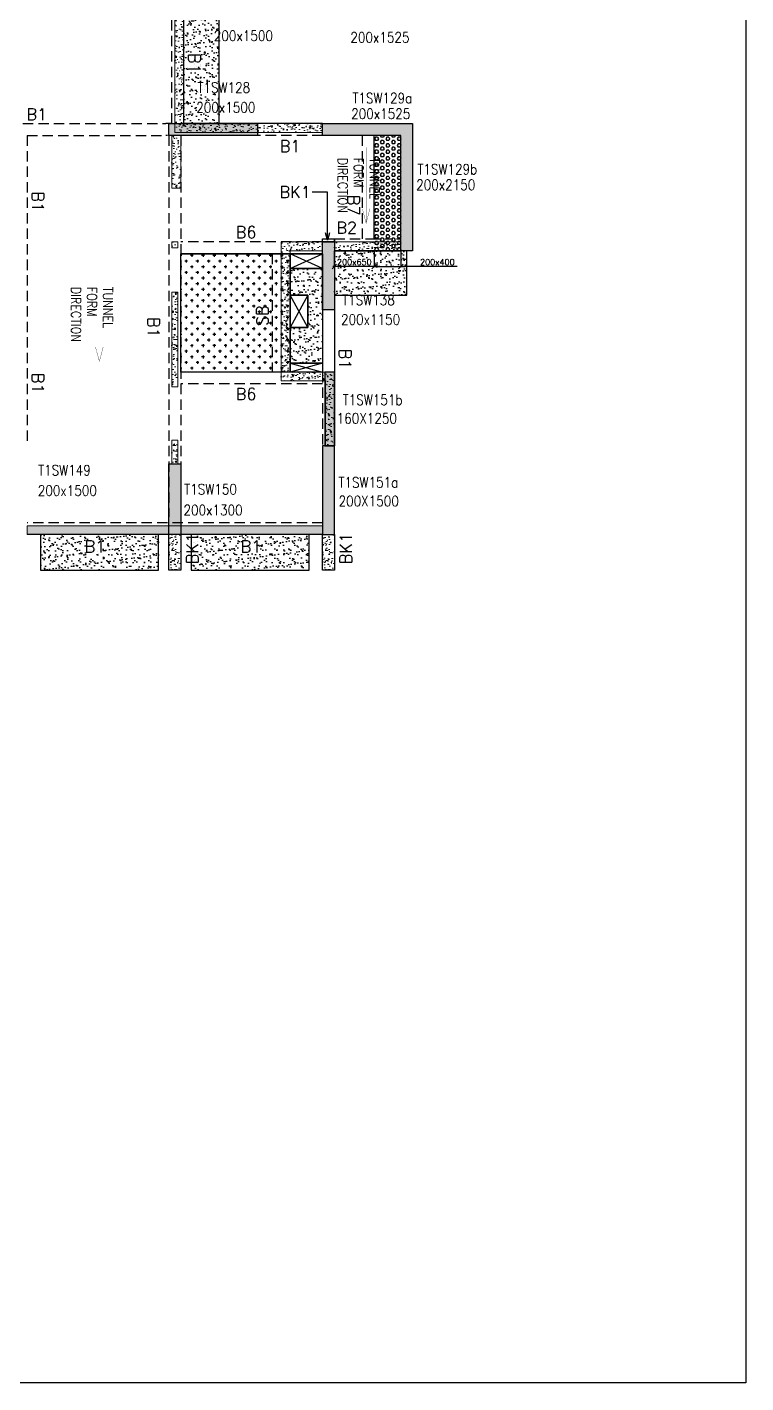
# Model space of a CAD drawing. Header units: millimetres. Extents: x 1078357 to 2594950, y -4969473 to -4636555.
# Drawn here: x 1667533 to 1679699, y -4682741 to -4659813 of the extents above; entities that cross this region are included whole.
import ezdxf

# ---------------------------------------------------------------- set-up
doc = ezdxf.new("R2010")
doc.units = ezdxf.units.MM
doc.header["$PDMODE"] = 35
for name, pattern in [('CONTINOUS', [0]), ('HIDDEN', [0.375, 0.25, -0.125]), ('New Retail block$0$CONTINOUS', [0])]:
    doc.linetypes.add(name, pattern=pattern)
doc.layers.get('0').update_dxf_attribs({"lineweight": 0})
doc.layers.get('Defpoints').update_dxf_attribs({"lineweight": 0})
for name, color, linetype, lineweight in [('A-_ANOTDIMA_D-', 6, 'Continuous', 13), ('Boundary', 40, 'Continuous', 30), ('COL. NO.', 30, 'Continuous', 25), ('COL. SIZE', 7, 'Continuous', 25), ('DIM', 9, 'Continuous', 25), ('HATCH', 8, 'Continuous', 30), ('S-NON STR RCC WALL', 8, 'Continuous', 0)]:
    doc.layers.add(name, color=color, linetype=linetype, lineweight=lineweight)
for name, color, linetype in [('B-200x325', 201, 'HIDDEN'), ('B-200x375', 41, 'HIDDEN'), ('B-200x400', 44, 'HIDDEN'), ('B-200x650', 241, 'HIDDEN'), ('B-300xSLAB THK.', 151, 'Continuous'), ('BK1-200x650', 241, 'HIDDEN'), ('DC BEAM NO.', 7, 'Continuous'), ('DROP SLAB', 8, 'Continuous'), ('S-COLUMN_SHEAR WALL', 1, 'Continuous'), ('S-PROJECTION', 54, 'New Retail block$0$CONTINOUS'), ('SLAB FOLD', 8, 'Continuous'), ('TEXT', 7, 'Continuous')]:
    doc.layers.add(name, color=color, linetype=linetype)
doc.styles.add('Roman', font='romans')
doc.styles.add('ROMANS', font='romans.shx', dxfattribs={"width": 0.85})
doc.dimstyles.new('HARESH', dxfattribs={"dimtxt": 150, "dimasz": 75, "dimexe": 0, "dimexo": 0, "dimgap": 25, "dimtad": 1, "dimdec": 0, "dimdsep": 46, "dimtxsty": 'Roman', "dimblk": 'OBLIQUE', "dimcen": 225, "dimdle": 25, "dimclrd": 2, "dimclre": 2, "dimclrt": 7, "dimadec": 8, "dimazin": 1, "dimtfac": 1, "dimtdec": 0, "dimtmove": 0, "dimatfit": 0, "dimfxl": 1, "dimlwd": -1, "dimlwe": -1, "dimarcsym": 0})
pattern_1 = [(50, (-3658712.47, 18659858.1), (182.184669, -15.9390855), [19.05, -209.55]), (355, (-3658712.47, 18659858.1), (-35.2434214, 191.0568452), [15.24, -167.6405842]), (100.4514447, (-3658697.29, 18659856.77), (146.9412471, 175.1177519), [16.1900088, -178.0902446]), (46.1842, (-3658712.47, 18659908.9), (271.0790409, -42.042328), [28.575, -314.325]), (96.6355576, (-3658689.88, 18659905.4), (237.404134, 247.4261246), [24.285023, -267.135608]), (351.1841512, (-3658712.47, 18659908.9), (237.404134, 247.4261246), [22.859967, -251.459732]), (21, (-3658687.07, 18659896.2), (151.6143913, -102.2651982), [19.05, -209.55]), (326, (-3658687.07, 18659896.2), (61.8020283, 184.1879661), [15.24, -167.64]), (71.451445, (-3658674.44, 18659887.67), (213.4164193, 81.9227689), [16.1900088, -178.0899376]), (37.5, (-3658712.47, 18659858.096), (3.08860325, 84.55503887), [0, -165.608, 0, -170.18, 0, -168.275]), (7.5, (-3658712.47, 18659858.1), (66.8196625, 100.18057482), [0, -97.028, 0, -161.798, 0, -64.135]), (327.5, (-3658769.114, 18659858.096), (135.59059517, -5.728744), [0, -63.5, 0, -198.12, 0, -262.89]), (317.5, (-3658794.51, 18659858.1), (148.1291814, 25.42649103), [0, -82.55, 0, -131.572, 0, -186.69])]

# ---------------------------------------------------------------- blocks, each defined once
blk = doc.blocks.new('_Oblique')
at = {"color": 0, "linetype": 'ByBlock', "lineweight": -2}
blk.add_line((-0.5, -0.5), (0.5, 0.5), dxfattribs=at)
blk = doc.blocks.new('*D1182')
at = {"layer": 'Defpoints', "color": 0, "ltscale": 700, "transparency": 16777216}
for p in [(1673408, -4663596, 0), (1673858, -4663596, 0), (1673858, -4663862)]:
    blk.add_point(p, dxfattribs=at)
at = {"layer": 'DIM', "color": 2, "ltscale": 700, "transparency": 16777216}
for p, q in [((1673408, -4663596), (1673408, -4663862)), ((1673858, -4663596), (1673858, -4663862)), ((1673408, -4663862), (1673333, -4663862)), ((1673408, -4663862), (1673858, -4663862)), ((1673408, -4663862), (1673858, -4663862)), ((1673858, -4663862), (1673933, -4663862)), ((1674814, -4663862), (1673858, -4663862))]:
    blk.add_line(p, q, dxfattribs=at)
at = {"layer": 'DIM', "color": 2, "ltscale": 700, "transparency": 16777216, "xscale": 75, "yscale": 75, "zscale": 75}
blk.add_blockref('_Oblique', (1673408, -4663862), dxfattribs=at)
at = {"layer": 'DIM', "color": 2, "ltscale": 700, "transparency": 16777216, "xscale": 75, "yscale": 75, "zscale": 75, "rotation": 180}
blk.add_blockref('_Oblique', (1673858, -4663862), dxfattribs=at)
at = {"layer": 'DIM', "color": 7, "ltscale": 700, "transparency": 16777216, "insert": (1674477, -4663787), "char_height": 150, "attachment_point": 5, "style": 'Roman'}
blk.add_mtext('{\\H0.666667x;200x400}', dxfattribs=at)
blk = doc.blocks.new('*D1183')
at = {"layer": 'Defpoints', "color": 0, "ltscale": 700, "transparency": 16777216}
for p in [(1672733, -4663596, 0), (1673408, -4663596), (1672733, -4663862)]:
    blk.add_point(p, dxfattribs=at)
at = {"layer": 'DIM', "color": 2, "ltscale": 700, "transparency": 16777216}
for p, q in [((1672733, -4663596), (1672733, -4663862)), ((1673408, -4663596), (1673408, -4663862)), ((1673433, -4663862), (1672708, -4663862))]:
    blk.add_line(p, q, dxfattribs=at)
at = {"layer": 'DIM', "color": 2, "ltscale": 700, "transparency": 16777216, "xscale": 75, "yscale": 75, "zscale": 75, "rotation": 180}
blk.add_blockref('_Oblique', (1672733, -4663862), dxfattribs=at)
at = {"layer": 'DIM', "color": 2, "ltscale": 700, "transparency": 16777216, "xscale": 75, "yscale": 75, "zscale": 75}
blk.add_blockref('_Oblique', (1673408, -4663862), dxfattribs=at)
at = {"layer": 'DIM', "color": 7, "ltscale": 700, "transparency": 16777216, "insert": (1673071, -4663787), "char_height": 150, "attachment_point": 5, "style": 'Roman'}
blk.add_mtext('{\\H0.666667x;200x650}', dxfattribs=at)
blk = doc.blocks.new('G$CD63B60BD')
at = {"layer": 'COL. NO.', "linetype": 'Continuous', "style": 'ROMANS', "width": 0.85}
for s, p in [('T1SW128', (86958, 7473, -320)), ('T1SW129a', (89580, 7294, -320)), ('T1SW129b', (90680, 6092, -320)), ('T1SW138', (89406, 3882, -320)), ('T1SW151b', (89416, 2192, 0)), ('T1SW149', (84261, 1002, -320)), ('T1SW151a', (89344, 796, 0)), ('T1SW150', (86734, 680, -320))]:
    blk.add_text(s, height=175, dxfattribs=at).set_placement(p)
at = {"layer": 'COL. SIZE', "linetype": 'Continuous', "style": 'ROMANS', "width": 0.85}
for s, p in [('200x1500', (87235, 8349, -320)), ('200x1525', (89546, 8321, -320)), ('200x1500', (86938, 7137, -320)), ('200x1525', (89560, 7030, -320)), ('200x2150', (90660, 5828, -320)), ('200x1150', (89388, 3550, -320)), ('160X1250', (89315, 1879, 0)), ('200x1500', (84256, 658, -320)), ('200x1300', (86722, 327, -320)), ('200X1500', (89347, 479, 0))]:
    blk.add_text(s, height=175, dxfattribs=at).set_placement(p)

msp = doc.modelspace()

# ---------------------------------------------------------------- hatches: boundary and pattern name
at = {"layer": 'DROP SLAB'}
h = msp.add_hatch(dxfattribs=at)
h.set_pattern_fill('CROSS', color=8, scale=15, angle=0.03079)
h.set_pattern_definition([(180.03079016, (-2778183.15, 14069229.48), (-95.1987999, -95.3011726), [47.625, -142.875]), (270.03079016, (-2778206.98, 14069253.28), (95.3011726, -95.1987999), [47.625, -142.875])])
h.paths.add_polyline_path([(1671983.3, -4665646), (1670133.3, -4665645.9), (1670133.3, -4663646.1), (1671983.3, -4663646.2)])
at = {"layer": 'HATCH'}
h = msp.add_hatch(dxfattribs=at)
h.set_pattern_fill('AR-SAND', color=8, scale=3, angle=179.97015)
h.set_pattern_definition([(37.4701541, (-2416449.72, 14021843.3), (-4.72361136, 146.8264517), [0, -115.824, 0, -129.54, 0, -123.825]), (7.4701541, (-2416449.72, 14021843.3), (134.9689868, 214.9772528), [0, -62.484, 0, -104.394, 0, -40.005]), (327.4701541, (-2416543.45, 14021843.35), (237.2979035, 0.3075449), [0, -38.1, 0, -137.16, 0, -179.07]), (317.4701541, (-2416543.45, 14021843.35), (229.1017424, 66.759465), [0, -19.05, 0, -89.916, 0, -102.87])])
h.paths.add_polyline_path([(1670783.5, -4659446.1), (1670183.5, -4659446.1), (1670183.5, -4661446.1), (1670783.5, -4661446.1)])
h = msp.add_hatch(dxfattribs=at)
h.set_pattern_fill('AR-SAND', color=8, scale=3, angle=179.97015)
h.set_pattern_definition([(37.4701541, (-2419624.65, 14019093.3), (-4.72361136, 146.8264517), [0, -115.824, 0, -129.54, 0, -123.825]), (7.4701541, (-2419624.65, 14019093.3), (134.9689868, 214.9772528), [0, -62.484, 0, -104.394, 0, -40.005]), (327.4701541, (-2419718.38, 14019093.35), (237.2979035, 0.3075449), [0, -38.1, 0, -137.16, 0, -179.07]), (317.4701541, (-2419718.38, 14019093.35), (229.1017424, 66.759465), [0, -19.05, 0, -89.916, 0, -102.87])])
h.paths.add_polyline_path([(1673958.3, -4663596.1), (1672733.6, -4663596.1), (1672733.6, -4664346.1), (1673958.3, -4664346.1)])
h = msp.add_hatch(dxfattribs=at)
h.set_pattern_fill('AR-SAND', color=8, scale=3, angle=359.97015)
h.set_pattern_definition([(37.47015413, (-3349849.83, 18703112.5), (-4.72361136, 146.8264517), [0, -115.824, 0, -129.54, 0, -123.825]), (7.4701541, (-3349849.83, 18703112.5), (134.9689868, 214.9772528), [0, -62.484, 0, -104.394, 0, -40.005]), (327.4701541, (-3349943.56, 18703112.55), (237.2979035, 0.3075449), [0, -38.1, 0, -137.16, 0, -179.07]), (317.4701541, (-3349943.56, 18703112.55), (229.1017424, 66.759465), [0, -19.05, 0, -89.916, 0, -102.87])])
h.paths.add_polyline_path([(1672533.3, -4665496.1), (1671983.3, -4665496.1), (1671983.3, -4664896.1), (1672283.3, -4664896.1), (1672283.3, -4664346.1), (1671983.3, -4664346.2), (1671983.3, -4663896.1), (1672533.3, -4663896.1)])
h = msp.add_hatch(dxfattribs=at)
h.set_pattern_fill('AR-SAND', color=8, scale=3, angle=179.97015)
h.set_pattern_definition([(37.47015413, (-3515524.46, 18703112.49), (-4.72361136, 146.8264517), [0, -115.824, 0, -129.54, 0, -123.825]), (7.4701541, (-3515524.46, 18703112.49), (134.9689868, 214.9772528), [0, -62.484, 0, -104.394, 0, -40.005]), (327.4701541, (-3515618.18, 18703112.54), (237.2979035, 0.3075449), [0, -38.1, 0, -137.16, 0, -179.07]), (317.4701541, (-3515618.18, 18703112.54), (229.1017424, 66.759465), [0, -19.05, 0, -89.916, 0, -102.87])])
h.paths.add_polyline_path([(1669758.5, -4668396.1), (1667758.5, -4668396.1), (1667758.5, -4668996.1), (1669758.5, -4668996.1)])
h = msp.add_hatch(dxfattribs=at)
h.set_pattern_fill('AR-SAND', color=8, scale=3, angle=179.97015)
h.set_pattern_definition([(37.47015413, (-3518074.46, 18703112.49), (-4.72361136, 146.8264517), [0, -115.824, 0, -129.54, 0, -123.825]), (7.4701541, (-3518074.46, 18703112.49), (134.9689868, 214.9772528), [0, -62.484, 0, -104.394, 0, -40.005]), (327.4701541, (-3518168.18, 18703112.54), (237.2979035, 0.3075449), [0, -38.1, 0, -137.16, 0, -179.07]), (317.4701541, (-3518168.18, 18703112.54), (229.1017424, 66.759465), [0, -19.05, 0, -89.916, 0, -102.87])])
h.paths.add_polyline_path([(1672308.5, -4668396.1), (1670308.5, -4668396.1), (1670308.5, -4668996.1), (1672308.5, -4668996.1)])
at = {"layer": 'S-COLUMN_SHEAR WALL', "lineweight": 25}
h = msp.add_hatch(color=1, dxfattribs=at)
h.dxf.hatch_style = 1
h.paths.add_polyline_path([(1669933.3, -4661446.1), (1671433.3, -4661446.1), (1671433.3, -4661646.1), (1669933.3, -4661646.1)])
h = msp.add_hatch(color=1, dxfattribs=at)
h.dxf.hatch_style = 1
h.paths.add_polyline_path([(1673858.3, -4661646.2), (1672533.3, -4661646.2), (1672533.3, -4661446.2), (1674058.3, -4661446.2), (1674058.3, -4663596.2), (1673858.3, -4663596.2)])
h = msp.add_hatch(color=1, dxfattribs=at)
h.dxf.hatch_style = 1
h.paths.add_polyline_path([(1672533.3, -4663446.2), (1672733.3, -4663446.2), (1672733.3, -4664596.2), (1672533.3, -4664596.2)])
at = {"layer": 'S-COLUMN_SHEAR WALL', "lineweight": 25, "extrusion": (-1.00316e-06, -2.11765e-11, 1)}
h = msp.add_hatch(color=1, dxfattribs=at)
h.dxf.hatch_style = 1
h.paths.add_polyline_path([(1672573.3, -4666896.1), (1672733.3, -4666896.1), (1672733.3, -4665645.9), (1672573.3, -4665645.9)])
at = {"layer": 'S-COLUMN_SHEAR WALL', "lineweight": 25}
h = msp.add_hatch(color=1, dxfattribs=at)
h.dxf.hatch_style = 1
h.paths.add_polyline_path([(1672533.3, -4668396.2), (1672733.3, -4668396.2), (1672733.3, -4666896.1), (1672533.3, -4666896.1)])
h = msp.add_hatch(color=1, dxfattribs=at)
h.dxf.hatch_style = 1
h.paths.add_polyline_path([(1670133.3, -4667196.1), (1670133.3, -4668396.2), (1669933.3, -4668396.2), (1669933.3, -4667196.1)])
at = {"layer": 'S-NON STR RCC WALL'}
h = msp.add_hatch(dxfattribs=at)
h.set_pattern_fill('AR-CONC', color=256)
h.set_pattern_definition(pattern_1)
h.paths.add_polyline_path([(1672533.5, -4659446.1), (1672533.5, -4659296.1), (1669883.5, -4659296.1), (1669883.5, -4659446.1), (1670033.5, -4659446.1), (1670033.5, -4661596.1), (1672533.5, -4661596.1), (1672533.5, -4661446.1), (1670183.5, -4661446.1), (1670183.5, -4659446.1)])
h = msp.add_hatch(dxfattribs=at)
h.set_pattern_fill('AR-CONC', color=256, angle=180)
h.set_pattern_definition([(50, (-5781551.65, 28024606.46), (182.184669, -15.93908554), [19.05, -209.55]), (355, (-5781551.65, 28024606.46), (-35.2434214, 191.0568452), [15.24, -167.6405842]), (100.4514447, (-5781536.47, 28024605.13), (146.9412471, 175.1177519), [16.1900088, -178.0902446]), (46.1842, (-5781551.65, 28024657.26), (271.0790409, -42.042328), [28.575, -314.325]), (96.6355576, (-5781529.06, 28024653.76), (237.404134, 247.4261246), [24.2850231, -267.1356082]), (351.1841512, (-5781551.65, 28024657.26), (237.404134, 247.4261246), [22.859967, -251.459732]), (21, (-5781526.25, 28024644.56), (151.6143913, -102.2651982), [19.05, -209.55]), (326, (-5781526.25, 28024644.56), (61.8020283, 184.1879661), [15.24, -167.64]), (71.451445, (-5781513.61, 28024636.04), (213.4164193, 81.9227689), [16.1900088, -178.0899376]), (37.5, (-5781551.65, 28024606.46), (3.08860325, 84.55503887), [0, -165.608, 0, -170.18, 0, -168.275]), (7.5, (-5781551.65, 28024606.46), (66.8196625, 100.18057482), [0, -97.028, 0, -161.798, 0, -64.135]), (327.5, (-5781608.29, 28024606.46), (135.59059517, -5.72874399), [0, -63.5, 0, -198.12, 0, -262.89]), (317.5, (-5781633.69, 28024606.46), (148.1291814, 25.42649103), [0, -82.55, 0, -131.572, 0, -186.69])])
h.paths.add_polyline_path([(1669983.5, -4661646.1), (1670133.5, -4661646.1), (1670133.5, -4662536), (1669983.5, -4662536)])
h = msp.add_hatch(dxfattribs=at)
h.set_pattern_fill('AR-CONC', color=256, angle=180)
h.set_pattern_definition([(50, (2767258.05, -9345786.55), (182.184669, -15.9390855), [19.05, -209.55]), (355, (2767258.05, -9345786.55), (-35.2434214, 191.056845), [15.24, -167.640584]), (100.4514447, (2767273.23, -9345787.88), (146.941247, 175.117752), [16.190009, -178.0902446]), (46.1842, (2767258.05, -9345735.75), (271.079041, -42.042328), [28.575, -314.325]), (96.6355576, (2767280.64, -9345739.25), (237.404134, 247.426125), [24.285023, -267.135608]), (351.184151, (2767258.05, -9345735.75), (237.404134, 247.426125), [22.859967, -251.459732]), (21, (2767283.45, -9345748.45), (151.6143913, -102.265198), [19.05, -209.55]), (326, (2767283.45, -9345748.45), (61.802028, 184.187966), [15.24, -167.64]), (71.451445, (2767296.09, -9345756.97), (213.416419, 81.922769), [16.190009, -178.0899376]), (37.5, (2767258.05, -9345786.55), (3.08860325, 84.5550389), [0, -165.608, 0, -170.18, 0, -168.275]), (7.5, (2767258.05, -9345786.55), (66.8196625, 100.1805748), [0, -97.028, 0, -161.798, 0, -64.135]), (327.5, (2767201.41, -9345786.55), (135.5905952, -5.728744), [0, -63.5, 0, -198.12, 0, -262.89]), (317.5, (2767176.01, -9345786.55), (148.1291814, 25.426491), [0, -82.55, 0, -131.572, 0, -186.69])])
h.paths.add_polyline_path([(1669983.5, -4663446), (1670083.5, -4663446), (1670083.5, -4663546), (1669983.5, -4663546)])
h = msp.add_hatch(dxfattribs=at)
h.set_pattern_fill('AR-CONC', color=256)
h.set_pattern_definition([(50, (-4755937.19, 23343877.28), (182.184669, -15.9390855), [19.05, -209.55]), (355, (-4755937.19, 23343877.28), (-35.2434214, 191.0568452), [15.24, -167.6405842]), (100.4514447, (-4755922, 23343875.95), (146.9412471, 175.1177519), [16.1900088, -178.0902446]), (46.1842, (-4755937.19, 23343928.08), (271.0790409, -42.042328), [28.575, -314.325]), (96.6355576, (-4755914.6, 23343924.58), (237.404134, 247.4261246), [24.2850231, -267.1356082]), (351.1841512, (-4755937.2, 23343928.08), (237.404134, 247.4261246), [22.859967, -251.459732]), (21, (-4755911.79, 23343915.38), (151.6143913, -102.2651982), [19.05, -209.55]), (326, (-4755911.79, 23343915.38), (61.8020283, 184.1879661), [15.24, -167.64]), (71.451445, (-4755899.15, 23343906.86), (213.4164193, 81.9227689), [16.1900088, -178.0899376]), (37.5, (-4755937.19, 23343877.28), (3.08860325, 84.55503887), [0, -165.608, 0, -170.18, 0, -168.275]), (7.5, (-4755937.19, 23343877.28), (66.8196625, 100.18057482), [0, -97.028, 0, -161.798, 0, -64.135]), (327.5, (-4755993.83, 23343877.28), (135.59059517, -5.728744), [0, -63.5, 0, -198.12, 0, -262.89]), (317.5, (-4756019.23, 23343877.28), (148.1291814, 25.42649103), [0, -82.55, 0, -131.572, 0, -186.69])])
h.paths.add_polyline_path([(1671833.5, -4665796.1), (1671833.5, -4663446.1), (1672533.5, -4663446.1), (1672533.5, -4663596.1), (1671983.5, -4663596.1), (1671983.5, -4665646.1), (1672733.5, -4665646.1), (1672733.5, -4666896.1), (1672583.5, -4666896.1), (1672583.5, -4665796.1)])
h = msp.add_hatch(dxfattribs=at)
h.set_pattern_fill('AR-CONC', color=256)
h.set_pattern_definition(pattern_1)
h.paths.add_polyline_path([(1673758.5, -4663596.1), (1672733.5, -4663596.1), (1672733.5, -4663446.1), (1673758.5, -4663446.1)])
h.paths.add_polyline_path([(1673858.5, -4663596.1), (1673758.5, -4663596.1), (1673758.5, -4663446.1), (1673858.5, -4663446.1)])
h = msp.add_hatch(dxfattribs=at)
h.set_pattern_fill('AR-CONC', color=256, angle=180)
h.set_pattern_definition([(50, (2767271.26, -9344421.88), (182.184669, -15.9390855), [19.05, -209.55]), (355, (2767271.26, -9344421.88), (-35.2434214, 191.056845), [15.24, -167.640584]), (100.4514447, (2767286.45, -9344423.21), (146.941247, 175.117752), [16.190009, -178.0902446]), (46.1842, (2767271.26, -9344371.08), (271.079041, -42.042328), [28.575, -314.325]), (96.6355576, (2767293.85, -9344374.6), (237.404134, 247.426125), [24.285023, -267.135608]), (351.184151, (2767271.26, -9344371.08), (237.404134, 247.426125), [22.859967, -251.459732]), (21, (2767296.66, -9344383.78), (151.6143913, -102.265198), [19.05, -209.55]), (326, (2767296.66, -9344383.78), (61.802028, 184.187966), [15.24, -167.64]), (71.451445, (2767309.3, -9344392.3), (213.416419, 81.922769), [16.190009, -178.0899376]), (37.5, (2767271.265, -9344421.884), (3.08860325, 84.5550389), [0, -165.608, 0, -170.18, 0, -168.275]), (7.5, (2767271.26, -9344421.88), (66.8196625, 100.1805748), [0, -97.028, 0, -161.798, 0, -64.135]), (327.5, (2767214.62, -9344421.884), (135.5905952, -5.728744), [0, -63.5, 0, -198.12, 0, -262.89]), (317.5, (2767189.22, -9344421.88), (148.1291814, 25.426491), [0, -82.55, 0, -131.572, 0, -186.69])])
h.paths.add_polyline_path([(1669983.5, -4665896), (1670083.5, -4665896), (1670083.5, -4664296), (1669983.5, -4664296)])
h = msp.add_hatch(dxfattribs=at)
h.set_pattern_fill('AR-CONC', color=256, angle=180)
h.set_pattern_definition([(50, (1670046.55, -4660402.7), (182.1847, -15.939), [19.05, -209.55]), (355, (1670046.55, -4660402.7), (-35.2434, 191.057), [15.24, -167.6406]), (100.4514, (1670061.73, -4660404.03), (146.9412, 175.1178), [16.19, -178.09]), (46.1842, (1670046.55, -4660351.9), (271.079, -42.042), [28.575, -314.325]), (96.6356, (1670069.14, -4660355.4), (237.404, 247.426), [24.285, -267.136]), (351.184, (1670046.55, -4660351.9), (237.404, 247.426), [22.86, -251.46]), (21, (1670071.95, -4660364.6), (151.6144, -102.2652), [19.05, -209.55]), (326, (1670071.95, -4660364.6), (61.802, 184.188), [15.24, -167.64]), (71.4514, (1670084.58, -4660373.12), (213.4164, 81.9228), [16.19, -178.09]), (37.5, (1670046.55, -4660402.7), (3.0886, 84.55504), [0, -165.608, 0, -170.18, 0, -168.275]), (7.5, (1670046.55, -4660402.7), (66.8197, 100.1806), [0, -97.028, 0, -161.798, 0, -64.135]), (327.5, (1669989.91, -4660402.7), (135.5906, -5.72874), [0, -63.5, 0, -198.12, 0, -262.89]), (317.5, (1669964.51, -4660402.7), (148.1292, 25.4265), [0, -82.55, 0, -131.572, 0, -186.69])])
h.paths.add_polyline_path([(1669983.5, -4667196.4), (1670083.5, -4667196.4), (1670083.5, -4666796), (1669983.5, -4666796)])
h = msp.add_hatch(dxfattribs=at)
h.set_pattern_fill('AR-CONC', color=256)
h.set_pattern_definition([(50, (-4755937.19, 23343877.28), (182.184669, -15.9390855), [19.05, -209.55]), (355, (-4755937.19, 23343877.28), (-35.2434214, 191.0568452), [15.24, -167.6405842]), (100.4514447, (-4755922, 23343875.95), (146.9412471, 175.1177519), [16.1900088, -178.0902446]), (46.1842, (-4755937.19, 23343928.08), (271.0790409, -42.042328), [28.575, -314.325]), (96.6355576, (-4755914.6, 23343924.58), (237.404134, 247.4261246), [24.2850231, -267.1356082]), (351.1841512, (-4755937.2, 23343928.08), (237.404134, 247.4261246), [22.859967, -251.459732]), (21, (-4755911.79, 23343915.38), (151.6143913, -102.2651982), [19.05, -209.55]), (326, (-4755911.79, 23343915.38), (61.8020283, 184.1879661), [15.24, -167.64]), (71.451445, (-4755899.15, 23343906.86), (213.4164193, 81.9227689), [16.1900088, -178.0899376]), (37.5, (-4755937.19, 23343877.28), (3.08860325, 84.55503887), [0, -165.608, 0, -170.18, 0, -168.275]), (7.5, (-4755937.19, 23343877.28), (66.8196625, 100.18057482), [0, -97.028, 0, -161.798, 0, -64.135]), (327.5, (-4755993.83, 23343877.28), (135.59059517, -5.728744), [0, -63.5, 0, -198.12, 0, -262.89]), (317.5, (-4756019.23, 23343877.28), (148.1291814, 25.42649103), [0, -82.55, 0, -131.572, 0, -186.69])])
h.paths.add_polyline_path([(1670408.5, -4668396.1), (1669658.5, -4668396.1), (1669658.5, -4668246.1), (1670408.5, -4668246.1)])
h.paths.add_polyline_path([(1672530.6, -4668396.1), (1672208.5, -4668396.1), (1672208.5, -4668246.1), (1672530.6, -4668246.1)])
h.paths.add_polyline_path([(1667858.5, -4668396.1), (1667533.5, -4668396.1), (1667533.5, -4668246.1), (1667858.5, -4668246.1)])
h.paths.add_polyline_path([(1672208.5, -4668396.1), (1670408.5, -4668396.1), (1670408.5, -4668246.1), (1672208.5, -4668246.1)])
h.paths.add_polyline_path([(1669658.5, -4668396.1), (1667858.5, -4668396.1), (1667858.5, -4668246.1), (1669658.5, -4668246.1)])
h = msp.add_hatch(dxfattribs=at)
h.set_pattern_fill('AR-CONC', color=256, angle=180)
h.set_pattern_definition([(50, (-7960238.93, 37570711.16), (182.184669, -15.93908554), [19.05, -209.55]), (355, (-7960238.93, 37570711.16), (-35.2434214, 191.0568452), [15.24, -167.6405842]), (100.4514447, (-7960223.75, 37570709.83), (146.9412471, 175.1177519), [16.1900088, -178.0902446]), (46.1842, (-7960238.93, 37570761.96), (271.0790409, -42.0423279), [28.575, -314.325]), (96.6355576, (-7960216.34, 37570758.46), (237.404134, 247.4261246), [24.2850231, -267.1356082]), (351.1841512, (-7960238.93, 37570761.96), (237.404134, 247.4261246), [22.859967, -251.459732]), (21, (-7960213.53, 37570749.26), (151.61439127, -102.2651982), [19.05, -209.55]), (326, (-7960213.53, 37570749.26), (61.80202835, 184.1879661), [15.24, -167.64]), (71.451445, (-7960200.9, 37570740.74), (213.4164193, 81.9227689), [16.1900088, -178.0899376]), (37.5, (-7960238.93, 37570711.16), (3.08860325, 84.55503887), [0, -165.608, 0, -170.18, 0, -168.275]), (7.5, (-7960238.93, 37570711.16), (66.81966251, 100.18057482), [0, -97.028, 0, -161.798, 0, -64.135]), (327.5, (-7960295.57, 37570711.16), (135.59059517, -5.72874399), [0, -63.5, 0, -198.12, 0, -262.89]), (317.5, (-7960320.97, 37570711.16), (148.1291814, 25.42649103), [0, -82.55, 0, -131.572, 0, -186.69])])
h.paths.add_polyline_path([(1670133.3, -4668396.1), (1669933.3, -4668396.1), (1669933.3, -4668996.1), (1670133.3, -4668996.1), (1670133.3, -4668996.1), (1670133.3, -4668396.2)], is_closed=False)
h = msp.add_hatch(dxfattribs=at)
h.set_pattern_fill('AR-CONC', color=256, angle=180)
h.set_pattern_definition([(50, (-7957638.95, 37570711.16), (182.184669, -15.93908554), [19.05, -209.55]), (355, (-7957638.95, 37570711.16), (-35.2434214, 191.0568452), [15.24, -167.6405842]), (100.4514447, (-7957623.77, 37570709.83), (146.9412471, 175.1177519), [16.1900088, -178.0902446]), (46.1842, (-7957638.95, 37570761.96), (271.0790409, -42.0423279), [28.575, -314.325]), (96.6355576, (-7957616.36, 37570758.46), (237.404134, 247.4261246), [24.2850231, -267.1356082]), (351.1841512, (-7957638.95, 37570761.96), (237.404134, 247.4261246), [22.859967, -251.459732]), (21, (-7957613.55, 37570749.26), (151.61439127, -102.2651982), [19.05, -209.55]), (326, (-7957613.55, 37570749.26), (61.80202835, 184.1879661), [15.24, -167.64]), (71.451445, (-7957600.91, 37570740.74), (213.4164193, 81.9227689), [16.1900088, -178.0899376]), (37.5, (-7957638.95, 37570711.16), (3.08860325, 84.55503887), [0, -165.608, 0, -170.18, 0, -168.275]), (7.5, (-7957638.95, 37570711.16), (66.81966251, 100.18057482), [0, -97.028, 0, -161.798, 0, -64.135]), (327.5, (-7957695.59, 37570711.16), (135.59059517, -5.72874399), [0, -63.5, 0, -198.12, 0, -262.89]), (317.5, (-7957720.99, 37570711.16), (148.1291814, 25.42649103), [0, -82.55, 0, -131.572, 0, -186.69])])
h.paths.add_polyline_path([(1672733.3, -4668396.1), (1672533.3, -4668396.1), (1672533.3, -4668996.1), (1672733.3, -4668996.1), (1672733.3, -4668996.1), (1672733.3, -4668396.2)], is_closed=False)
at = {"layer": 'SLAB FOLD', "ltscale": 1000}
h = msp.add_hatch(dxfattribs=at)
h.set_pattern_fill('HEX', color=8, scale=10, angle=180)
h.set_pattern_definition([(180, (488933.74, 213528.074), (-7e-15, -54.99261315), [31.75, -63.5]), (300, (488933.74, 213528.074), (47.625, 27.4963066), [31.75, -63.5]), (240, (488901.99, 213528.074), (47.625, -27.4963066), [31.75, -63.5])])
h.paths.add_polyline_path([(1673858.5, -4663596.1), (1673408.5, -4663596.1), (1673408.5, -4661646.2), (1673858.5, -4661646.2)])

# ---------------------------------------------------------------- linework, layer by layer
at = {"color": 2, "ltscale": 1000, "const_width": 5, "elevation": -0.1}
for points in [[(1673205.8, -4662882.6), (1673270.9, -4663125.6), (1673270.9, -4661845.9), (1673270.9, -4663125.6), (1673336, -4662882.6)], [(1668691, -4665224.2), (1668756.1, -4665467.2), (1668756.2, -4664050.2), (1668756.1, -4665467.2), (1668821.3, -4665224.2)]]:
    msp.add_lwpolyline(points, dxfattribs=at)
at = {"layer": 'B-200x325', "ltscale": 700}
for p, q in [((1672533.1, -4663446.1, 0), (1670133.3, -4663446.1, 0)), ((1672533.3, -4665845.9, 0), (1670133.3, -4665845.9, 0))]:
    msp.add_line(p, q, dxfattribs=at)
at = {"layer": 'B-200x325', "linetype": 'Continuous', "ltscale": 700}
for p, q in [((1672533.1, -4663646.1, 0), (1670133.3, -4663646.1, 0)), ((1672533.3, -4665645.9, 0), (1670133.3, -4665645.9, 0))]:
    msp.add_line(p, q, dxfattribs=at)
at = {"layer": 'B-200x375', "ltscale": 700}
msp.add_line((1673208.1, -4663396.1, 0), (1673208.1, -4661646.1), dxfattribs=at)
at = {"layer": 'B-200x375', "linetype": 'Continuous', "ltscale": 700}
msp.add_line((1673408.1, -4663396.1, 0), (1673408.1, -4661656.8, 0), dxfattribs=at)
at = {"layer": 'B-200x400', "linetype": 'HIDDEN', "ltscale": 500}
msp.add_line((1673408.2, -4663396.1, 0), (1673858.2, -4663396.1, 0), dxfattribs=at)
at = {"layer": 'B-200x400', "linetype": 'ByBlock', "ltscale": 500}
msp.add_line((1673408.2, -4663596.1, 0), (1673858.2, -4663596.1, 0), dxfattribs=at)
at = {"layer": 'B-200x650', "linetype": 'HIDDEN', "ltscale": 700}
for p, q in [((1669983.5, -4661446.1, 0), (1669983.5, -4659446.1, 0)), ((1665888.5, -4661446.1, 0), (1669883.5, -4661446.1, 0)), ((1669983.5, -4661446.1, 0), (1669883.5, -4661446.1, 0)), ((1667533.5, -4661646.1, 0), (1667533.5, -4666896.1, 0)), ((1667533.5, -4661646.1, 0), (1669883.5, -4661646.1, 0)), ((1672533.5, -4661646.1, 0), (1669883.5, -4661646.1, 0)), ((1669933.5, -4661646.2, 0), (1669933.5, -4668096.1, 0)), ((1670133.5, -4661646.2, 0), (1670133.5, -4668096.1, 0)), ((1672733.3, -4663396.1, 0), (1673408.2, -4663396.1, 0)), ((1672533.5, -4664596.1, 0), (1672533.5, -4666896.1, 0)), ((1672533.5, -4668196.1, 0), (1667533.5, -4668196.1, 0))]:
    msp.add_line(p, q, dxfattribs=at)
at = {"layer": 'B-200x650', "linetype": 'CONTINOUS', "ltscale": 700}
for p, q in [((1670183.5, -4661446.1, 0), (1670183.5, -4659446.1, 0)), ((1672533.5, -4661446.1, 0), (1670183.5, -4661446.1, 0)), ((1672733.3, -4663596.1, 0), (1673408.2, -4663596.1, 0)), ((1672733.5, -4664596.1, 0), (1672733.5, -4666896.1, 0)), ((1672533.5, -4668396.1, 0), (1667533.5, -4668396.1, 0)), ((1669933.3, -4668996.1, 0), (1669933.3, -4668396.1, 0)), ((1670133.3, -4668396.1, 0), (1670133.3, -4668996.1, 0)), ((1672533.3, -4668996.1, 0), (1672533.3, -4668396.1, 0)), ((1672733.3, -4668396.1, 0), (1672733.3, -4668996.1, 0)), ((1670133.3, -4668996.1, 0), (1669933.3, -4668996.1, 0)), ((1672733.3, -4668996.1, 0), (1672533.3, -4668996.1, 0))]:
    msp.add_line(p, q, dxfattribs=at)
at = {"layer": 'B-200x650', "linetype": 'Continuous', "ltscale": 700}
msp.add_line((1672733.3, -4663446.2, 0), (1672733.3, -4663396.2, 0), dxfattribs=at)
at = {"layer": 'B-300xSLAB THK.', "linetype": 'HIDDEN', "ltscale": 700}
msp.add_line((1671683.3, -4663646.2), (1671683.3, -4665646, 0), dxfattribs=at)
at = {"layer": 'B-300xSLAB THK.', "linetype": 'ByBlock', "ltscale": 700}
msp.add_line((1671983.3, -4663646.2), (1671983.3, -4665646, 0), dxfattribs=at)
at = {"layer": 'BK1-200x650', "linetype": 'Continuous', "ltscale": 700, "elevation": 0}
msp.add_lwpolyline([(1672733.6, -4663446.1), (1672533.5, -4663446.1), (1672533.5, -4663395.9), (1672733.6, -4663395.9)], close=True, dxfattribs=at)
at = {"layer": 'Boundary', "ltscale": 700, "elevation": 0}
msp.add_lwpolyline([(1574104.5, -4636994.1), (1679698.7, -4636994.1), (1679698.7, -4682741.1), (1574104.5, -4682741.1)], close=True, dxfattribs=at)
at = {"layer": 'DROP SLAB', "color": 3, "linetype": 'CONTINOUS', "ltscale": 500}
for p, q in [((1672533.3, -4663896.1), (1671983.3, -4663646.1, 0)), ((1671983.3, -4663896.1, 0), (1672533.1, -4663646.1, 0)), ((1672283.3, -4664896.1), (1671983.3, -4664346.1)), ((1672283.3, -4664346.1), (1671983.3, -4664896.1, 0)), ((1672533.3, -4665496.1, 0), (1671983.3, -4665645.9, 0)), ((1671983.3, -4665496.1, 0), (1672532.5, -4665645.9, 0))]:
    msp.add_line(p, q, dxfattribs=at)
at = {"layer": 'DROP SLAB', "color": 3, "linetype": 'CONTINOUS', "ltscale": 500, "elevation": 0}
for points in [[(1671983.3, -4665646), (1670133.3, -4665645.9), (1670133.3, -4663646.1), (1671983.3, -4663646.2)], [(1672533.1, -4663896.1), (1671983.3, -4663896.1), (1671983.3, -4663646.2), (1672533.1, -4663646.2)], [(1672283.3, -4664896.1), (1671983.3, -4664896.1), (1671983.3, -4664346.2), (1672283.3, -4664346.2)], [(1672533.3, -4665645.9), (1671983.3, -4665645.9), (1671983.3, -4665496.1), (1672533.3, -4665496.1)]]:
    msp.add_lwpolyline(points, close=True, dxfattribs=at)
at = {"layer": 'S-COLUMN_SHEAR WALL', "color": 1, "lineweight": 25, "elevation": 0}
for points in [[(1669933.3, -4661446.1), (1671433.3, -4661446.1), (1671433.3, -4661646.1), (1669933.3, -4661646.1)], [(1672533.3, -4663446.2), (1672733.3, -4663446.2), (1672733.3, -4664596.2), (1672533.3, -4664596.2)], [(1672533.3, -4668396.2), (1672733.3, -4668396.2), (1672733.3, -4666896.1), (1672533.3, -4666896.1)], [(1669933.3, -4667196.3), (1670133.3, -4667196.3), (1670133.3, -4668396.2), (1669933.3, -4668396.2)]]:
    msp.add_lwpolyline(points, close=True, dxfattribs=at)
msp.add_lwpolyline([(1673858.3, -4661646.2), (1672533.3, -4661646.2), (1672533.3, -4661446.2), (1674058.3, -4661446.2), (1674058.3, -4663596.2), (1673858.3, -4663596.2), (1673858.3, -4661646.2)], dxfattribs=at)
at = {"layer": 'S-COLUMN_SHEAR WALL', "color": 1, "lineweight": 25, "extrusion": (-1.00316e-06, -2.11765e-11, 1), "elevation": -1.7}
msp.add_lwpolyline([(1672573.3, -4666896.1), (1672733.3, -4666896.1), (1672733.3, -4665645.9), (1672573.3, -4665645.9)], close=True, dxfattribs=at)
at = {"layer": 'S-NON STR RCC WALL', "elevation": 0}
for points in [[(1672533.5, -4659446.1), (1672533.5, -4659296.1), (1669883.5, -4659296.1), (1669883.5, -4659446.1), (1670033.5, -4659446.1), (1670033.5, -4661596.1), (1672533.5, -4661596.1), (1672533.5, -4661446.1), (1670183.5, -4661446.1), (1670183.5, -4659446.1)], [(1671833.5, -4665796.1), (1671833.5, -4663446.1), (1672533.5, -4663446.1), (1672533.5, -4663596.1), (1671983.5, -4663596.1), (1671983.5, -4665646.1), (1672733.5, -4665646.1), (1672733.5, -4666896.1), (1672583.5, -4666896.1), (1672583.5, -4665796.1)], [(1673858.5, -4663596.1), (1672733.5, -4663596.1), (1672733.5, -4663446.1), (1673858.5, -4663446.1)], [(1669983.5, -4667196.6), (1670083.5, -4667196.6), (1670083.5, -4666796), (1669983.5, -4666796)], [(1672530.6, -4668396.1), (1667533.5, -4668396.1), (1667533.5, -4668246.1), (1672530.6, -4668246.1)]]:
    msp.add_lwpolyline(points, close=True, dxfattribs=at)
at = {"layer": 'S-NON STR RCC WALL', "ltscale": 700, "elevation": 0}
for points in [[(1669983.5, -4661646.1), (1670133.5, -4661646.1), (1670133.5, -4662536), (1669983.5, -4662536)], [(1669983.5, -4663446), (1670083.5, -4663446), (1670083.5, -4663546), (1669983.5, -4663546)], [(1669983.5, -4665896), (1670083.5, -4665896), (1670083.5, -4664296), (1669983.5, -4664296)]]:
    msp.add_lwpolyline(points, close=True, dxfattribs=at)
at = {"layer": 'S-PROJECTION'}
msp.add_line((1670783.5, -4661446.1, 0), (1670783.5, -4659446, 0), dxfattribs=at)
at = {"layer": 'S-PROJECTION', "elevation": 0}
for points in [[(1673958.3, -4663596.1), (1672733.6, -4663596.1), (1672733.6, -4664346.1), (1673958.3, -4664346.1)], [(1669758.5, -4668396.1), (1667758.5, -4668396.1), (1667758.5, -4668996.1), (1669758.5, -4668996.1)], [(1672308.5, -4668396.1), (1670308.5, -4668396.1), (1670308.5, -4668996.1), (1672308.5, -4668996.1)]]:
    msp.add_lwpolyline(points, close=True, dxfattribs=at)
at = {"layer": 'SLAB FOLD', "color": 8, "ltscale": 1000, "elevation": 0}
msp.add_lwpolyline([(1672533.3, -4665496.1), (1671983.3, -4665496.1), (1671983.3, -4664896.1), (1672283.3, -4664896.1), (1672283.3, -4664346.1), (1671983.3, -4664346.2), (1671983.3, -4663896.1), (1672533.3, -4663896.1), (1672533.3, -4665496.1)], dxfattribs=at)

# ---------------------------------------------------------------- block references
at = {"layer": 'A-_ANOTDIMA_D-', "color": 2, "ltscale": 700}
msp.add_blockref('G$CD63B60BD', (1583458.3, -4668396.1, 0), dxfattribs=at)

# ---------------------------------------------------------------- texts
at = {"layer": 'B-200x325', "linetype": 'Continuous', "ltscale": 700, "style": 'ROMANS'}
for p in [(1671063.8, -4663380.9, -2.7), (1671063.8, -4666118, -2.7)]:
    msp.add_text('B6', height=200, rotation=359.99906, dxfattribs=at).set_placement(p)
at = {"layer": 'B-200x375', "linetype": 'Continuous', "ltscale": 700, "style": 'ROMANS'}
msp.add_text('B7', height=200, rotation=269.99906, dxfattribs=at).set_placement((1672959.7, -4662651.7, -2.7))
at = {"layer": 'B-200x650', "linetype": 'HIDDEN', "ltscale": 500, "style": 'ROMANS'}
for rotation, p in [(269.99906, (1670267.4, -4660252.4, -2.7)), (359.99906, (1667521.2, -4661388.1, -2.7)), (359.99906, (1671809.9, -4661926, -2.7)), (269.99906, (1667617.4, -4662592.1, -2.7)), (269.99906, (1669574.9, -4664717.4, -2.7)), (269.99906, (1672817.4, -4665252.7, -2.7)), (269.99906, (1667617.4, -4665662.1, -2.7)), (0.00094, (1668507.1, -4668696.4, -2.7)), (0.00094, (1671147.4, -4668696.4, -2.7))]:
    msp.add_text('B1', height=200, rotation=rotation, dxfattribs=at).set_placement(p)
at = {"layer": 'B-200x650', "linetype": 'CONTINOUS', "ltscale": 700, "style": 'ROMANS'}
for p in [(1670429, -4668895.8, 50), (1673029, -4668895.8, 50)]:
    msp.add_text('BK1', height=200, rotation=90, dxfattribs=at).set_placement(p)
at = {"layer": 'B-300xSLAB THK.', "linetype": 'Continuous', "ltscale": 700, "style": 'ROMANS'}
msp.add_text('SB', height=200, rotation=90.00094, dxfattribs=at).set_placement((1671615.6, -4664870.4, -2.7))
at = {"layer": 'BK1-200x650', "linetype": 'Continuous', "ltscale": 700, "style": 'ROMANS'}
msp.add_text('BK1', height=200, rotation=359.99906, dxfattribs=at).set_placement((1671804.6, -4662702.2, -2.7))
at = {"layer": 'DC BEAM NO.', "linetype": 'Continuous', "ltscale": 500, "style": 'ROMANS'}
msp.add_text('B2', height=200, dxfattribs=at).set_placement((1672767, -4663305.6, -2.7))
at = {"layer": 'TEXT', "char_height": 162, "width": 162, "attachment_point": 1, "rotation": 269.99906, "style": 'ROMANS'}
for insert in [(1673497, -4662023.8, 0.1), (1668982.3, -4664206.2, 0.1)]:
    msp.add_mtext('\\pxql;TUNNEL FORM DIRECTION', dxfattribs=dict(at, insert=insert))

# ---------------------------------------------------------------- dimensions: what is measured, and where the dimension line sits
at = {"layer": 'DIM', "ltscale": 700}
dim = msp.add_linear_dim(base=(1672733.2, -4663862.1, 0), p1=(1673408.2, -4663596.1, 0), p2=(1672733.2, -4663596.1, 0), angle=180, text='{\\H0.666667x;200x650}', dimstyle='HARESH', override={"dimtxsty": 'Roman', "dimtmove": 1}, dxfattribs=at)
dim.commit()
dim.dimension.update_dxf_attribs({"geometry": '*D1183', "text_midpoint": (1673070.7, -4663787.1, 0)})
dim = msp.add_linear_dim(base=(1673858.2, -4663862.1, 0), p1=(1673408.2, -4663596.1, 0), p2=(1673858.2, -4663596.1, 0), angle=180, text='{\\H0.666667x;200x400}', dimstyle='HARESH', override={"dimtxsty": 'Roman', "dimtmove": 1}, dxfattribs=at)
dim.commit()
dim.dimension.update_dxf_attribs({"geometry": '*D1182', "text_midpoint": (1674477.5, -4663840.4, 0), "dimtype": 160})

# ---------------------------------------------------------------- leaders
at = {"layer": 'BK1-200x650', "linetype": 'Continuous', "ltscale": 700}
msp.add_leader([(1672617.1, -4663415.8, 0), (1672617.1, -4662604.4, 0), (1672358.2, -4662604.4, 0)], dimstyle='HARESH', override={"dimasz": 125, "dimgap": 25, "dimtad": 0, "dimldrblk": 'Open30'}, dxfattribs=at)

doc.saveas('drawing.dxf')
